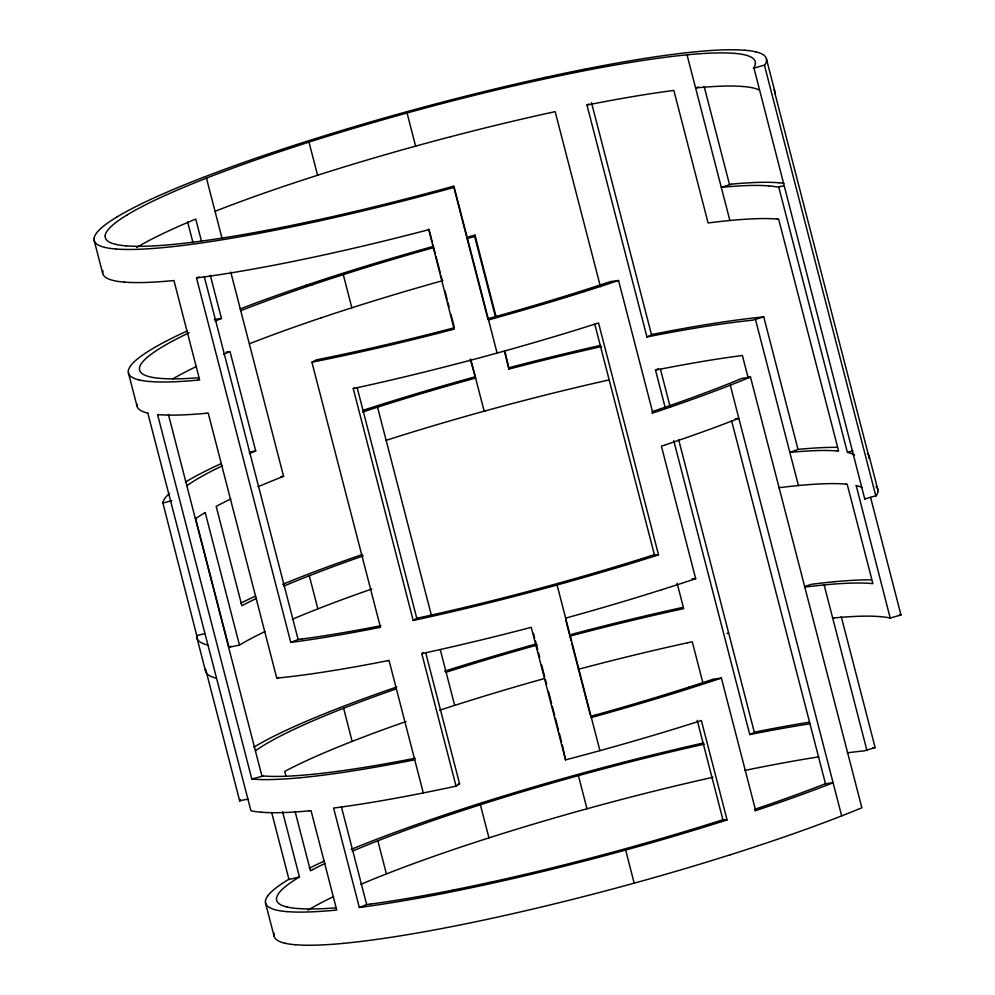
<?xml version="1.0" encoding="UTF-8"?>
<svg xmlns="http://www.w3.org/2000/svg" width="995" height="995" viewBox="0 0 995 995"><rect width="100%" height="100%" fill="white"/><g stroke="black" fill="none" stroke-linecap="round" stroke-linejoin="round"><path stroke-width="1.49" d="M495.473 316.957L474.677 236.549L474.976 235.118L468.807 236.748M601.602 346.546A297.045 33.631 -14.5 0 0 510.758 368.61L508.955 369.07L505.012 351.272M94.052 238.427L94.227 237.457A419.853 47.524 -14.5 0 1 95.657 234.31L96.428 233.191A431.942 48.892 -14.5 0 1 116.85 217.022M105.171 235.616L105.346 234.671A408.373 46.23 -14.5 0 1 106.739 231.611L107.485 230.517A420.462 47.598 -14.5 0 1 127.36 214.783M102.609 271.56L102.796 270.59M128.318 370.961L128.504 369.978A419.853 47.524 -14.5 0 1 129.935 366.832L130.706 365.712A431.942 48.892 -14.5 0 1 151.128 349.556L153.715 348.001A436.78 49.439 -14.5 0 1 162.347 343.175L165.481 341.521M196.873 636.016L162.782 502.512A419.853 47.524 -14.5 0 1 164.212 499.366L164.971 498.246A431.942 48.892 -14.5 0 1 169.498 493.396M248.141 799.084L239.894 800.701A419.853 47.524 -14.5 0 1 240.23 799.694M265.416 901.072L265.603 900.102A419.853 47.524 -14.5 0 1 267.033 896.955L267.804 895.823M273.986 934.205L274.172 933.223M755.404 63.618L755.23 64.563A408.373 46.23 -14.5 0 1 753.837 67.623L864.754 499.017L876.296 495.634A419.853 47.524 -14.5 0 0 877.727 492.488L877.913 491.518M775.093 93.928L869.344 458.384M198.95 276.983L196.5 277.941L290.764 642.397L294.072 641.962A307.915 34.862 -14.5 0 0 379.207 627.534L380.451 627.273L311.908 362.217L317.019 361.197A301.385 34.116 -14.5 0 0 342.939 355.787L349.556 354.357A308.525 34.924 -14.5 0 0 453.247 329.382L454.143 329.158L428.596 229.049M721.624 821.671L727.071 819.942L701.363 720.542L695.915 722.283A347.193 39.303 -14.5 0 1 599.935 750.64A325.203 36.815 -14.5 0 1 571.702 758.252L565.533 759.881L562.362 745.056M753.364 68.307L764.906 64.924A419.853 47.524 -14.5 0 0 766.337 61.777L766.523 60.794A399.045 45.173 -14.5 0 0 755.678 51.777M864.754 499.017L865.227 498.333M653.018 556.615A347.193 39.303 -14.5 0 1 557.101 584.985A325.203 36.815 -14.5 0 1 528.855 592.597L521.79 594.45A308.525 34.924 -14.5 0 1 418.087 619.425L413.211 620.47L353.237 388.547L354.481 387.776M413.211 620.47L416.781 618.281L421.358 617.298A297.045 33.631 -14.5 0 0 521.181 593.256L527.984 591.478A313.724 35.509 -14.5 0 0 555.21 584.127L562.001 582.249A338.362 38.307 -14.5 0 0 654.324 554.688L658.528 554.887L598.542 322.965L593.095 324.693A347.193 39.303 -14.5 0 1 497.114 353.063M362.628 907.017L359.307 907.452L333.599 808.052L336.919 807.629A307.915 34.862 -14.5 0 0 422.042 793.189L428.41 791.908A301.385 34.116 -14.5 0 0 454.329 786.498L456.058 786.125L421.78 653.603L423.037 652.832M456.058 786.125L459.628 783.948L425.736 652.907M116.825 217.034L119.437 215.48A436.78 49.439 -14.5 0 1 128.069 210.654L131.216 208.987A431.469 48.842 -14.5 0 1 178.627 187.234A419.927 47.536 -14.5 0 1 198.129 179.386L203.254 177.396M127.335 214.783L129.885 213.278A425.3 48.146 -14.5 0 1 138.293 208.577L141.352 206.96A420.611 47.611 -14.5 0 1 183.03 187.657L187.52 185.779A408.447 46.243 -14.5 0 1 206.462 178.142A388.945 44.029 -14.5 0 1 278.102 152.247L284.197 150.22A363.312 41.131 -14.5 0 1 309.01 142.123A338.362 38.307 -14.5 0 1 401.371 114.562L408.174 112.684A313.724 35.509 -14.5 0 1 435.4 105.333L442.215 103.542A297.045 33.631 -14.5 0 1 542.064 79.501M136.651 247.469L138.454 246.399A425.3 48.146 -14.5 0 1 146.862 241.71L149.922 240.093A420.611 47.611 -14.5 0 1 191.6 220.791L195.741 219.062L201.5 241.312M185.381 482.09L187.98 480.535A436.78 49.439 -14.5 0 1 196.612 475.709L199.759 474.043A431.469 48.842 -14.5 0 1 221.3 463.558M204.46 512.972L205.206 512.524L239.472 645.058L228.95 647.31L195.443 517.761M228.95 647.31L230.828 646.19M239.472 645.058L241.275 643.989A425.3 48.146 -14.5 0 1 249.683 639.287L252.742 637.671A420.611 47.611 -14.5 0 1 265.031 631.526M253.924 747.145L256.536 745.591A436.78 49.439 -14.5 0 1 265.167 740.765L268.314 739.098A431.469 48.842 -14.5 0 1 315.726 717.345A419.927 47.536 -14.5 0 1 335.228 709.497L340.352 707.507M282.58 811.709L299.458 876.981L288.202 879.667A431.942 48.892 -14.5 0 0 267.779 895.836M298.711 877.428L299.458 876.981M308.027 910.114L309.818 909.044A425.3 48.146 -14.5 0 1 318.226 904.343L321.285 902.726A420.611 47.611 -14.5 0 1 333.586 896.582M312.716 869.593L310.44 870.799L295.092 811.46M836.695 447.352A348.387 39.439 -14.5 0 0 800.067 449.193L798.027 449.417L763.75 316.883L752.606 320.179A312.567 35.385 -14.5 0 0 734.708 322.243L729.957 322.865A296.435 33.556 -14.5 0 0 648.006 336.758L646.937 336.982L586.963 105.06L588.928 104.027M311.908 362.217L316.447 359.829L321.497 358.822A289.893 32.823 -14.5 0 0 346.434 353.623L352.802 352.242A297.045 33.631 -14.5 0 0 452.625 328.201L454.441 327.741M646.937 336.982L652.695 334.357M665.207 407.602L655.506 370.115L658.466 368.56M727.009 633.616L728.601 632.783M673.739 440.598L749.77 734.559L755.528 731.934A307.915 34.862 -14.5 0 1 809.034 722.208M210.318 275.428L221.45 318.45L217.308 320.179A420.611 47.611 -14.5 0 0 215.107 321.111M223.676 354.245A420.611 47.611 -14.5 0 1 225.865 353.312L230.019 351.583L255.715 450.984L251.586 452.713A420.611 47.611 -14.5 0 0 249.384 453.645M290.341 583.369L285.863 585.234A420.611 47.611 -14.5 0 0 283.65 586.167M651.986 413.037L657.197 411.569A399.219 45.198 -14.5 0 0 725.815 386.906L730.989 384.891A419.927 47.536 -14.5 0 0 750.479 377.043L861.869 807.766A419.927 47.536 -14.5 0 1 842.379 815.614L837.255 817.604A399.219 45.198 -14.5 0 1 768.625 842.28L762.344 844.369A374.792 42.424 -14.5 0 1 736.748 852.727L730.193 854.804M290.764 642.397L298.127 639.511L301.983 639.001M804.818 586.453L811.335 584.314A324.047 36.678 -14.5 0 1 829.892 582.174L834.245 581.752M359.307 907.452L366.67 904.567L370.526 904.057M698.328 86.975L695.604 87.97L696.823 87.846M731.424 184.174L721.3 187.371L722.532 187.247M798.027 449.417L789.856 452.426L791.075 452.302M206.263 413.248L208.204 413.062L276.759 678.117L278.413 677.495M847.267 752.817A312.567 35.385 -14.5 0 1 863.996 750.902L875.14 747.606L841.248 616.564M306.199 285.242L312.442 283.152A374.792 42.424 -14.5 0 1 338.039 274.807L344.593 272.717M312.418 284.769L318.462 282.742A363.312 41.131 -14.5 0 1 343.287 274.645A338.362 38.307 -14.5 0 1 432.924 247.842M320.987 317.902L327.032 315.875A363.312 41.131 -14.5 0 1 351.857 307.778L343.287 274.645M652.844 413.024L618.567 280.503L616.676 281.125A374.792 42.424 -14.5 0 1 591.08 289.483L584.525 291.56M665.767 444.703L661.414 446.158L695.679 578.68L693.801 579.314A374.792 42.424 -14.5 0 1 668.192 587.672L661.65 589.749M731.611 420.773L825.477 783.724L833.101 782.779L828.686 784.483A399.219 45.198 -14.5 0 1 760.056 809.146L755.665 810.614L721.387 678.08L719.509 678.714A374.792 42.424 -14.5 0 1 693.901 687.06L687.346 689.149A347.193 39.303 -14.5 0 1 591.366 717.507L590.62 716.338L596.279 714.771M653.081 556.615L658.528 554.887M444.69 671.177L447.414 670.307A347.193 39.303 -14.5 0 1 536.367 643.889M481.692 802.828L475.137 804.918A374.792 42.424 -14.5 0 0 449.529 813.263L443.297 815.353A399.219 45.198 -14.5 0 0 374.68 840.029L369.493 842.031A419.927 47.536 -14.5 0 0 351.185 849.394M158.479 414.654L157.571 414.567L251.822 779.023L263.215 775.988M768.725 185.878L771.075 186.102A363.175 41.118 -14.5 0 1 777.282 187.023L784.209 185.804M778.824 187.346L847.379 452.402L852.765 450.872M880.127 616.601L882.465 616.825A363.175 41.118 -14.5 0 1 888.672 617.733L890.214 618.069L900.985 614.985L870.563 497.351M215.094 211.276A388.945 44.029 -14.5 0 1 286.672 185.381L292.766 183.354A363.312 41.131 -14.5 0 1 317.579 175.257A338.362 38.307 -14.5 0 1 409.928 147.695L416.743 145.817A313.724 35.509 -14.5 0 1 443.969 138.467L450.772 136.676M358.101 387.503A308.525 34.924 -14.5 0 0 461.817 362.516L468.881 360.675A325.203 36.815 -14.5 0 0 497.102 353.051L454.255 187.383L453.521 186.227L452.389 186.538A313.724 35.509 -14.5 0 1 425.163 193.888L418.36 195.679A297.045 33.631 -14.5 0 1 318.512 219.733L312.156 221.089A289.893 32.823 -14.5 0 1 287.232 226.3L281.137 227.507M386.184 440.312A338.362 38.307 -14.5 0 1 478.483 412.751L485.299 410.873M377.901 840.775A388.945 44.029 -14.5 0 1 449.466 814.88L455.561 812.853A363.312 41.131 -14.5 0 1 480.386 804.756A338.362 38.307 -14.5 0 1 572.734 777.194L579.55 775.329A313.724 35.509 -14.5 0 1 606.776 767.978L613.579 766.187A297.045 33.631 -14.5 0 1 704.423 744.136M386.47 873.908A388.945 44.029 -14.5 0 1 458.036 848.014L464.13 845.986A363.312 41.131 -14.5 0 1 488.955 837.889A338.362 38.307 -14.5 0 1 581.304 810.328L588.12 808.462A313.724 35.509 -14.5 0 1 615.345 801.112L622.149 799.321A297.045 33.631 -14.5 0 1 712.992 777.257M453.521 186.227L487.799 318.748L493.458 317.194A338.362 38.307 -14.5 0 0 585.769 289.632A363.312 41.131 -14.5 0 0 610.644 281.535L618.567 280.503M428.435 229.758L427.539 229.994A308.525 34.924 -14.5 0 1 323.835 254.969L317.231 256.387A301.385 34.116 -14.5 0 1 291.311 261.797L284.993 263.066A307.915 34.862 -14.5 0 1 199.871 277.493M474.677 236.549L469.677 237.867A313.724 35.509 -14.5 0 0 466.953 238.589M509.253 367.652L510.149 367.416A308.525 34.924 -14.5 0 1 600.445 345.414M162.67 503.097L171.874 500.684M196.948 635.631L204.796 633.566M571.627 634.325L578.692 632.472A308.525 34.924 -14.5 0 1 682.408 607.497M545.285 77.411L551.902 75.968A301.385 34.116 -14.5 0 1 577.821 70.558L584.152 69.289M542.039 79.513L548.407 78.132A289.893 32.823 -14.5 0 1 573.344 72.933L579.426 71.715A296.435 33.556 -14.5 0 1 661.364 57.822L666.153 57.188A312.567 35.385 -14.5 0 1 684.05 55.123L688.254 54.713M550.608 112.646L555.173 111.664L600.458 286.722M353.237 388.547L358.125 387.478M421.78 653.603L426.681 652.533A308.525 34.924 -14.5 0 0 530.36 627.571L531.255 627.347L565.533 759.881M687.707 642.758L692.271 641.775L703.017 683.304M457.824 784.334L459.628 783.948M489.901 882.354L483.533 883.734A289.893 32.823 -14.5 0 1 458.596 888.933L452.514 890.152M586.963 105.06L587.995 104.848A296.435 33.556 -14.5 0 1 669.933 90.955L673.839 90.433L708.104 222.967L709 222.855A312.567 35.385 -14.5 0 1 726.897 220.791L731.101 220.38A336.907 38.133 -14.5 0 1 777.182 219.049M655.506 370.115L656.538 369.904A296.435 33.556 -14.5 0 1 738.489 356.011L742.382 355.489L748.153 377.826M387.814 660.643L389.02 660.406L423.298 792.928M414.728 759.807L413.51 760.043A307.915 34.862 -14.5 0 1 328.4 774.471L323.437 775.13A324.047 36.678 -14.5 0 1 304.88 777.269L300.515 777.704M749.77 734.559L750.802 734.36A296.435 33.556 -14.5 0 1 810.229 723.726M759.372 767.493L753.277 768.7A289.893 32.823 -14.5 0 0 744.658 770.466M214.335 319.544L221.45 318.45M750.479 377.043L741.598 378.498A408.447 46.243 -14.5 0 1 722.656 386.135A388.945 44.029 -14.5 0 1 652.222 411.631M226.176 352.155L228.738 351.782M249.322 451.941L255.715 450.984M196.5 277.941L199.821 277.505M336.248 771.535L331.509 772.145A312.567 35.385 -14.5 0 1 313.612 774.209L309.408 774.62A336.907 38.133 -14.5 0 1 263.327 775.951M735.23 418.783L738.85 418.323L734.422 420.027A399.219 45.198 -14.5 0 1 665.792 444.703M280.913 476.655L283.587 476.331L230.765 272.108M778.712 487.761A312.567 35.385 -14.5 0 1 795.44 485.846L799.644 485.436M804.42 587.149A312.567 35.385 -14.5 0 1 821.149 585.234L825.352 584.824M832.691 618.082L833.922 617.957M697.147 51.641L692.794 52.063A324.047 36.678 -14.5 0 0 674.237 54.203L669.312 54.849A307.915 34.862 -14.5 0 0 584.189 69.277M763.75 316.883L761.337 317.119A324.047 36.678 -14.5 0 0 742.78 319.258L737.867 319.905A307.915 34.862 -14.5 0 0 652.732 334.332M197.694 380.115L199.647 379.928L173.938 280.528L171.998 280.714A348.387 39.439 -14.5 0 1 124.325 282.095M276.759 678.117L279.172 677.881A324.047 36.678 -14.5 0 0 297.729 675.742L302.642 675.095A307.915 34.862 -14.5 0 0 387.776 660.668M872.727 747.842L875.14 747.606M309.084 810.825L311.037 810.639L336.733 910.039L334.793 910.226A348.387 39.439 -14.5 0 1 287.132 911.607M343.362 943.359L347.715 942.937A324.047 36.678 -14.5 0 0 366.272 940.797L371.197 940.151A307.915 34.862 -14.5 0 0 456.319 925.723L462.687 924.442A301.385 34.116 -14.5 0 0 488.607 919.032L495.224 917.589A308.525 34.924 -14.5 0 0 598.903 892.627L605.967 890.786A325.203 36.815 -14.5 0 0 634.188 883.162A347.193 39.303 -14.5 0 0 730.131 854.804M692.184 578.717L695.679 578.68M721.387 678.08L713.477 679.125A363.312 41.131 -14.5 0 1 688.652 687.222M754.819 810.614L755.665 810.614M489.876 882.366A297.045 33.631 -14.5 0 0 589.724 858.312L596.54 856.533A313.724 35.509 -14.5 0 0 623.765 849.183L630.556 847.305A338.362 38.307 -14.5 0 0 722.867 819.743L727.071 819.942M744.932 50.235L747.344 50.459A374.667 42.412 -14.5 0 1 753.75 51.404L755.603 51.802M734.459 53.357L736.797 53.581A363.175 41.118 -14.5 0 1 743.004 54.489L744.807 54.874A387.565 43.88 -14.5 0 1 755.317 63.643M743.029 86.49L745.367 86.702A363.175 41.118 -14.5 0 1 751.573 87.622L753.377 88.008A387.565 43.88 -14.5 0 1 759.185 89.973M779.197 182.757L781.622 182.993A374.667 42.412 -14.5 0 1 783.898 183.254M777.294 219.012L778.637 219.136L838.623 451.071L837.28 450.934M126.116 245.877L123.778 245.653A363.175 41.118 -14.5 0 1 117.559 244.745L115.768 244.347M115.644 248.999L113.231 248.762A374.667 42.412 -14.5 0 1 106.826 247.83L104.972 247.432M124.213 282.132L121.8 281.896A374.667 42.412 -14.5 0 1 115.383 280.963L113.529 280.553A399.045 45.173 -14.5 0 1 102.696 271.535M149.909 381.52L147.496 381.296A374.667 42.412 -14.5 0 1 141.091 380.351L139.238 379.953M845.85 484.067L847.18 484.192L872.889 583.592L871.558 583.468M251.822 779.023L252.742 779.11A348.387 39.439 -14.5 0 0 300.415 777.729M261.312 812.243L258.887 812.007A374.667 42.412 -14.5 0 1 252.481 811.074L250.914 810.726L147.807 413.087M297.48 908.51L295.142 908.298A363.175 41.118 -14.5 0 1 288.936 907.378L287.132 906.992M287.008 911.631L284.595 911.408A374.667 42.412 -14.5 0 1 278.19 910.462L276.336 910.064A399.045 45.173 -14.5 0 1 265.503 901.047M295.577 944.765L293.164 944.541A374.667 42.412 -14.5 0 1 286.759 943.596L284.906 943.198M856.197 485.597L890.214 618.069M899.418 614.649L900.985 614.985M487.799 318.748L488.533 319.917A347.193 39.303 -14.5 0 0 584.475 291.56M470.262 359.096L475.598 378.063L469.938 379.617A338.362 38.307 -14.5 0 0 377.615 407.179A363.312 41.131 -14.5 0 0 362.553 412.029M766.448 58.966L775.018 92.1M869.269 456.556L877.839 489.689M764.508 65.496L875.898 496.219M704.149 86.441L729.472 184.361M687.035 54.837L729.87 220.504M755.578 319.892L798.425 485.56M824.134 584.948L866.968 750.616M730.28 385.189L841.67 815.9M591.503 102.672L651.489 334.594M660.444 369.22L670.12 406.656M678.64 439.603L754.309 732.183M677.122 583.207L683.702 608.641L679.137 609.624A297.045 33.631 -14.5 0 0 579.314 633.666L572.498 635.444A313.724 35.509 -14.5 0 0 569.774 636.166M594.786 324.258L654.374 554.688M697.221 720.355L722.93 819.743M474.976 235.118L496.157 317.019M504.328 351.21L508.955 369.07M557.076 584.973L599.923 750.628M721.562 821.671A347.193 39.303 -14.5 0 1 625.644 850.041L634.188 883.162M565.682 619.91L571.055 640.68M571.814 643.641L590.234 714.858M407.054 113.007L415.624 146.141M470.996 360.252L484.167 411.196M578.418 775.64L586.988 808.773M429.119 229.82L432.191 241.698M432.949 244.658L435.25 253.563M436.021 256.523L440.238 272.841M441.009 275.814L442.166 280.267M444.852 290.652L447.153 299.545M447.912 302.517L449.068 306.97M450.984 314.383L454.056 326.248M533.482 633.367L534.638 637.832M535.409 640.817L537.723 649.747M538.494 652.732L539.638 657.197M541.566 664.635L544.651 676.55M545.422 679.535L546.578 684M548.506 691.45L551.578 703.353M552.349 706.338L554.663 715.268M555.434 718.253L558.518 730.156M559.289 733.141L561.59 742.071M309.01 142.123L317.579 175.257M377.565 407.179L431.407 615.37M440.3 649.785L454.678 705.368A363.312 41.131 -14.5 0 0 439.666 710.219M480.386 804.756L488.955 837.889M357.193 387.863L416.781 618.281M206.462 178.142L221.947 237.979M292.219 619.3A420.611 47.611 -14.5 0 1 294.421 618.368L298.91 616.502A408.447 46.243 -14.5 0 1 317.853 608.865L309.296 575.732A408.447 46.243 -14.5 0 0 290.341 583.369M396.035 688.926A388.945 44.029 -14.5 0 0 343.623 708.253L352.13 741.387A408.447 46.243 -14.5 0 0 333.176 749.024L328.698 750.902A420.611 47.611 -14.5 0 0 287.033 770.192L284.732 771.411L285.876 775.864M204.261 276.548L298.127 639.511M341.36 806.646L366.67 904.567M187.595 221.848L192.968 242.618M271.66 812.48L288.923 879.232M168.391 414.405L261.872 775.864M205.89 670.244L239.783 801.286M94.115 240.255L102.684 273.389M128.392 372.789L136.962 405.923M196.948 637.845L205.505 670.978M265.491 902.9L274.06 936.034M759.396 767.468A296.435 33.556 -14.5 0 1 818.798 756.859M360.775 884.356A420.611 47.611 -14.5 0 1 362.964 883.423L367.453 881.558A408.447 46.243 -14.5 0 1 386.408 873.921L377.839 840.787A408.447 46.243 -14.5 0 0 358.884 848.424L354.407 850.29A420.611 47.611 -14.5 0 0 352.205 851.222M481.742 802.828A347.193 39.303 -14.5 0 1 577.66 774.471A325.203 36.815 -14.5 0 1 605.905 766.859L612.97 765.006A308.525 34.924 -14.5 0 1 703.266 743.004M454.255 187.383A325.203 36.815 -14.5 0 1 426.034 195.008L418.97 196.873A308.525 34.924 -14.5 0 1 315.266 221.835L308.661 223.253A301.385 34.116 -14.5 0 1 282.742 228.663L276.423 229.932A307.915 34.862 -14.5 0 1 191.301 244.36L186.339 245.019A324.047 36.678 -14.5 0 1 167.782 247.158L163.429 247.593A348.387 39.439 -14.5 0 1 115.756 248.961M298.736 877.416A420.462 47.598 -14.5 0 0 278.836 893.162L278.102 894.244A408.373 46.23 -14.5 0 0 276.709 897.303L276.535 898.249A387.565 43.88 -14.5 0 0 287.058 907.017M362.665 907.005A307.915 34.862 -14.5 0 0 447.75 892.59L454.118 891.309A301.385 34.116 -14.5 0 0 480.038 885.898L486.654 884.468A308.525 34.924 -14.5 0 0 590.333 859.506L597.41 857.653A325.203 36.815 -14.5 0 0 625.619 850.029M309.271 868.225A431.469 48.842 -14.5 0 1 324.121 861.135M834.345 581.714A348.387 39.439 -14.5 0 1 870.961 579.874M312.741 869.593A420.611 47.611 -14.5 0 1 325.017 863.449M380.911 625.706A296.435 33.556 -14.5 0 1 302.032 638.989M661.588 589.749A347.193 39.303 -14.5 0 1 565.67 618.119M454.74 705.368A338.362 38.307 -14.5 0 1 544.315 678.565M446.17 672.234A338.362 38.307 -14.5 0 1 537.101 645.046M363.237 410.251A374.792 42.424 -14.5 0 1 372.317 407.328L378.871 405.251A347.193 39.303 -14.5 0 1 474.839 376.881M317.915 608.853A388.945 44.029 -14.5 0 1 371.769 589.028M309.345 575.719A388.945 44.029 -14.5 0 1 363.2 555.894M282.63 584.339A419.927 47.536 -14.5 0 1 300.95 576.976L306.087 574.973A399.219 45.198 -14.5 0 1 362.466 554.476M351.919 307.778A338.362 38.307 -14.5 0 1 442.85 280.602M172.72 378.933A425.3 48.146 -14.5 0 1 181.127 374.232L184.187 372.615A420.611 47.611 -14.5 0 1 196.488 366.471M352.193 741.387A388.945 44.029 -14.5 0 1 406.047 721.549M343.561 708.266A408.447 46.243 -14.5 0 0 324.619 715.89L320.129 717.768A420.611 47.611 -14.5 0 0 278.463 737.059L275.379 738.688A425.3 48.146 -14.5 0 0 266.983 743.389L264.434 744.894A420.462 47.598 -14.5 0 0 255.615 750.653M308.985 810.863A348.387 39.439 -14.5 0 1 261.424 812.206M206.164 413.286A348.387 39.439 -14.5 0 1 158.603 414.616M197.595 380.152A348.387 39.439 -14.5 0 1 150.034 381.495M578.344 669.299A313.724 35.509 -14.5 0 1 581.068 668.578L587.871 666.787A297.045 33.631 -14.5 0 1 687.732 642.745M834.021 617.92A336.907 38.133 -14.5 0 1 880.003 616.639M545.31 77.386A308.525 34.924 -14.5 0 0 441.606 102.373L434.541 104.214A325.203 36.815 -14.5 0 0 406.321 111.838A347.193 39.303 -14.5 0 0 310.378 140.195L303.774 142.273A374.792 42.424 -14.5 0 0 278.165 150.631L271.921 152.72A399.219 45.198 -14.5 0 0 203.303 177.384M688.59 687.222A338.362 38.307 -14.5 0 1 596.303 714.783M415.189 758.24A296.435 33.556 -14.5 0 1 336.298 771.511M249.372 343.797A388.945 44.029 -14.5 0 1 320.937 317.902M344.643 272.717A347.193 39.303 -14.5 0 1 433.534 246.312M198.465 377.764A336.907 38.133 -14.5 0 1 160.506 378.361L158.043 378.175A363.175 41.118 -14.5 0 1 151.837 377.267L150.046 376.881A387.565 43.88 -14.5 0 1 139.524 368.125L139.623 367.192A408.373 46.23 -14.5 0 1 141.004 364.133L141.763 363.038A420.462 47.598 -14.5 0 1 161.638 347.305L164.15 345.8A425.3 48.146 -14.5 0 1 172.558 341.098L175.617 339.482A420.611 47.611 -14.5 0 1 189.112 332.765M147.733 413.112A399.045 45.173 -14.5 0 1 136.974 404.069M139.163 379.978A399.045 45.173 -14.5 0 1 128.405 370.936M731.524 184.137A348.387 39.439 -14.5 0 1 779.085 182.794M240.168 308.91A399.219 45.198 -14.5 0 1 306.161 285.242M240.802 310.664A388.945 44.029 -14.5 0 1 312.368 284.769M722.631 187.209A336.907 38.133 -14.5 0 1 768.613 185.916M165.506 341.509A431.469 48.842 -14.5 0 1 187.023 331.024M825.415 783.724A388.945 44.029 -14.5 0 1 755.043 809.221M256.461 598.393A420.611 47.611 -14.5 0 0 244.185 604.537L241.884 605.744L216.176 506.355L218.465 505.149A420.611 47.611 -14.5 0 1 230.765 498.992M257.941 486.766A420.611 47.611 -14.5 0 1 260.143 485.846L264.633 483.968A408.447 46.243 -14.5 0 1 283.587 476.331M222.196 465.871A420.611 47.611 -14.5 0 0 209.908 472.003L206.836 473.632A425.3 48.146 -14.5 0 0 198.428 478.334L195.891 479.839A420.462 47.598 -14.5 0 0 187.072 485.597M799.744 485.398A336.907 38.133 -14.5 0 1 845.725 484.105M877.167 488.023A399.045 45.173 -14.5 0 1 877.839 491.53M875.936 486.505A399.045 45.173 -14.5 0 1 876.62 487.239M867.366 453.372A399.045 45.173 -14.5 0 1 869.269 458.409M847.703 452.439A387.565 43.88 -14.5 0 1 854.531 455.013M240.715 603.169A431.469 48.842 -14.5 0 1 255.578 596.08M856.272 485.572A387.565 43.88 -14.5 0 1 862.006 487.55M216.288 678.167A399.045 45.173 -14.5 0 1 205.517 669.125M207.719 645.034A399.045 45.173 -14.5 0 1 196.948 635.992M791.174 452.265A336.907 38.133 -14.5 0 1 837.156 450.971M195.642 518.718A420.462 47.598 -14.5 0 1 204.485 512.972M335.564 907.875A336.907 38.133 -14.5 0 1 297.604 908.472M343.263 943.397A348.387 39.439 -14.5 0 1 295.702 944.728M284.831 943.223A399.045 45.173 -14.5 0 1 274.073 934.181M340.402 707.495A399.219 45.198 -14.5 0 1 396.744 686.998M825.452 584.786A336.907 38.133 -14.5 0 1 871.433 583.505M608.878 379.966A297.045 33.631 -14.5 0 0 519.328 401.744L512.524 403.522A313.724 35.509 -14.5 0 0 485.299 410.873M696.923 87.809A336.907 38.133 -14.5 0 1 742.904 86.528M452.476 890.177A296.435 33.556 -14.5 0 1 370.575 904.045M773.799 89.662A399.045 45.173 -14.5 0 1 775.005 93.953M281.112 227.532A296.435 33.556 -14.5 0 1 199.199 241.399L194.411 242.034A312.567 35.385 -14.5 0 1 176.513 244.098L172.309 244.509A336.907 38.133 -14.5 0 1 126.228 245.84M450.785 136.688A297.045 33.631 -14.5 0 1 550.633 112.634M104.885 247.444A399.045 45.173 -14.5 0 1 94.127 238.414M115.694 244.372A387.565 43.88 -14.5 0 1 105.246 235.591M697.246 51.603A348.387 39.439 -14.5 0 1 744.807 50.272M688.353 54.675A336.907 38.133 -14.5 0 1 734.335 53.394"/></g></svg>
